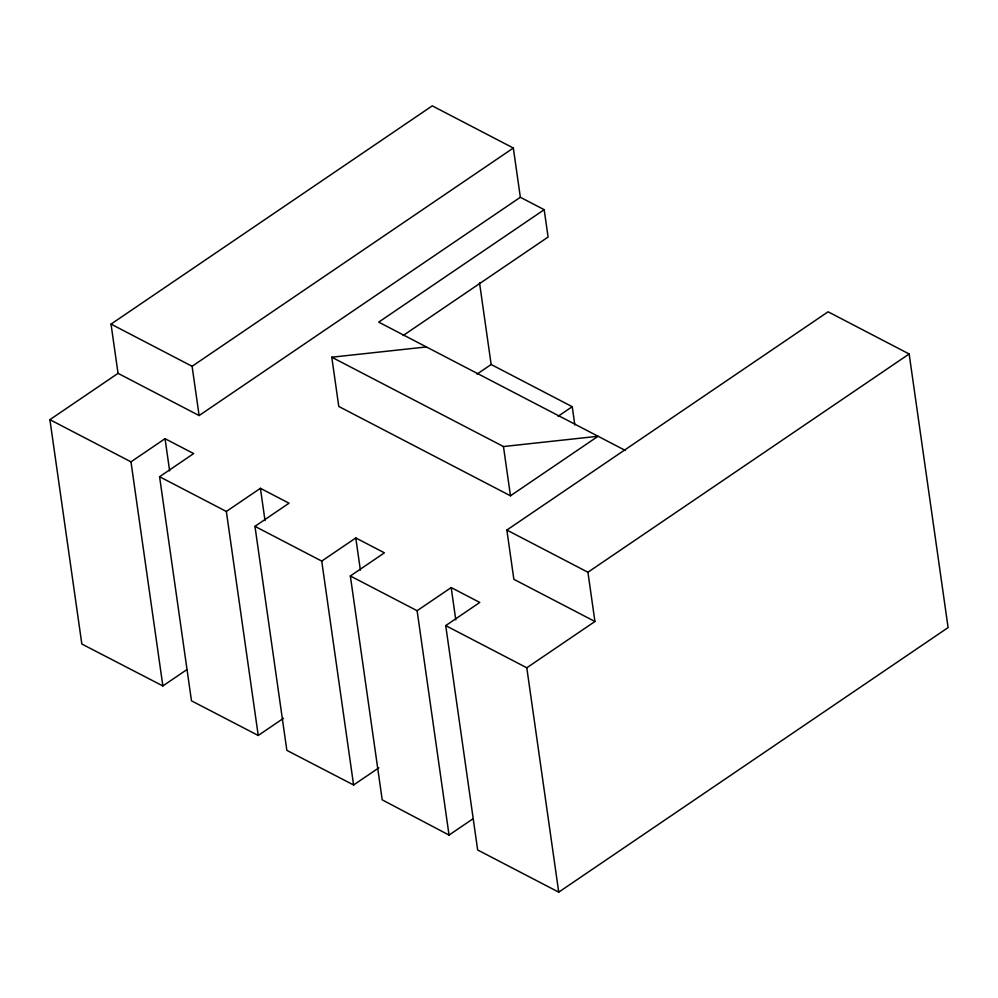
<?xml version="1.0" encoding="UTF-8"?>
<svg xmlns="http://www.w3.org/2000/svg" width="998" height="998" viewBox="0 0 998 998"><rect width="100%" height="100%" fill="white"/><g stroke="black" fill="none" stroke-linecap="round" stroke-linejoin="round"><path stroke-width="1.5" d="M520.345 197.28L199.113 415.542L118.038 373.352L111.028 324.101L432.259 105.85L513.334 148.028L520.345 197.28L544.184 209.692L548.089 237.05L403.13 335.54M186.838 669.646L162.861 685.938L81.836 644.022L49.9 419.659L118.038 373.352M111.028 324.101L192.103 366.291L513.334 148.028M49.9 419.659L130.975 461.837L165.044 438.683L193.662 453.579L159.58 476.72L191.479 700.821L258.233 735.464L283.469 718.323M544.184 209.692L378.704 322.129L625.334 450.447M159.58 476.72L226.346 511.463L260.416 488.309L289.033 503.204L254.964 526.345L286.85 750.359L353.591 784.977L378.828 767.836M477.019 374.113L491.153 364.507L572.228 406.697L574.823 424.936M254.964 526.345L321.73 561.088L355.799 537.947L384.417 552.83L350.348 575.983L382.209 799.86L449.038 835.077L473.015 818.784M558.082 416.303L572.228 406.697M510.465 495.794L598.076 436.263L503.466 446.543L331.773 357.209L338.784 406.46L510.465 495.794L503.466 446.543M445.719 625.609L526.794 667.787L594.933 621.492L513.858 579.302L506.859 530.05L828.091 311.8L909.153 353.978L948.1 627.592L558.73 892.15L477.655 849.972L445.719 625.609L479.789 602.455L451.183 587.572L417.114 610.714L350.348 575.983M506.859 530.05L587.922 572.241L909.153 353.978M331.773 357.209L426.396 346.942M587.922 572.241L594.933 621.492M479.527 282.808L491.153 364.507M526.794 667.787L558.73 892.15M451.183 587.572L455.774 619.833M417.114 610.714L449.038 835.077M355.799 537.947L360.378 570.145M321.73 561.088L353.591 784.977M260.416 488.309L265.006 520.532M226.346 511.463L258.233 735.464M192.103 366.291L199.113 415.542M165.044 438.683L169.635 470.919M130.975 461.837L162.861 685.938"/></g></svg>
